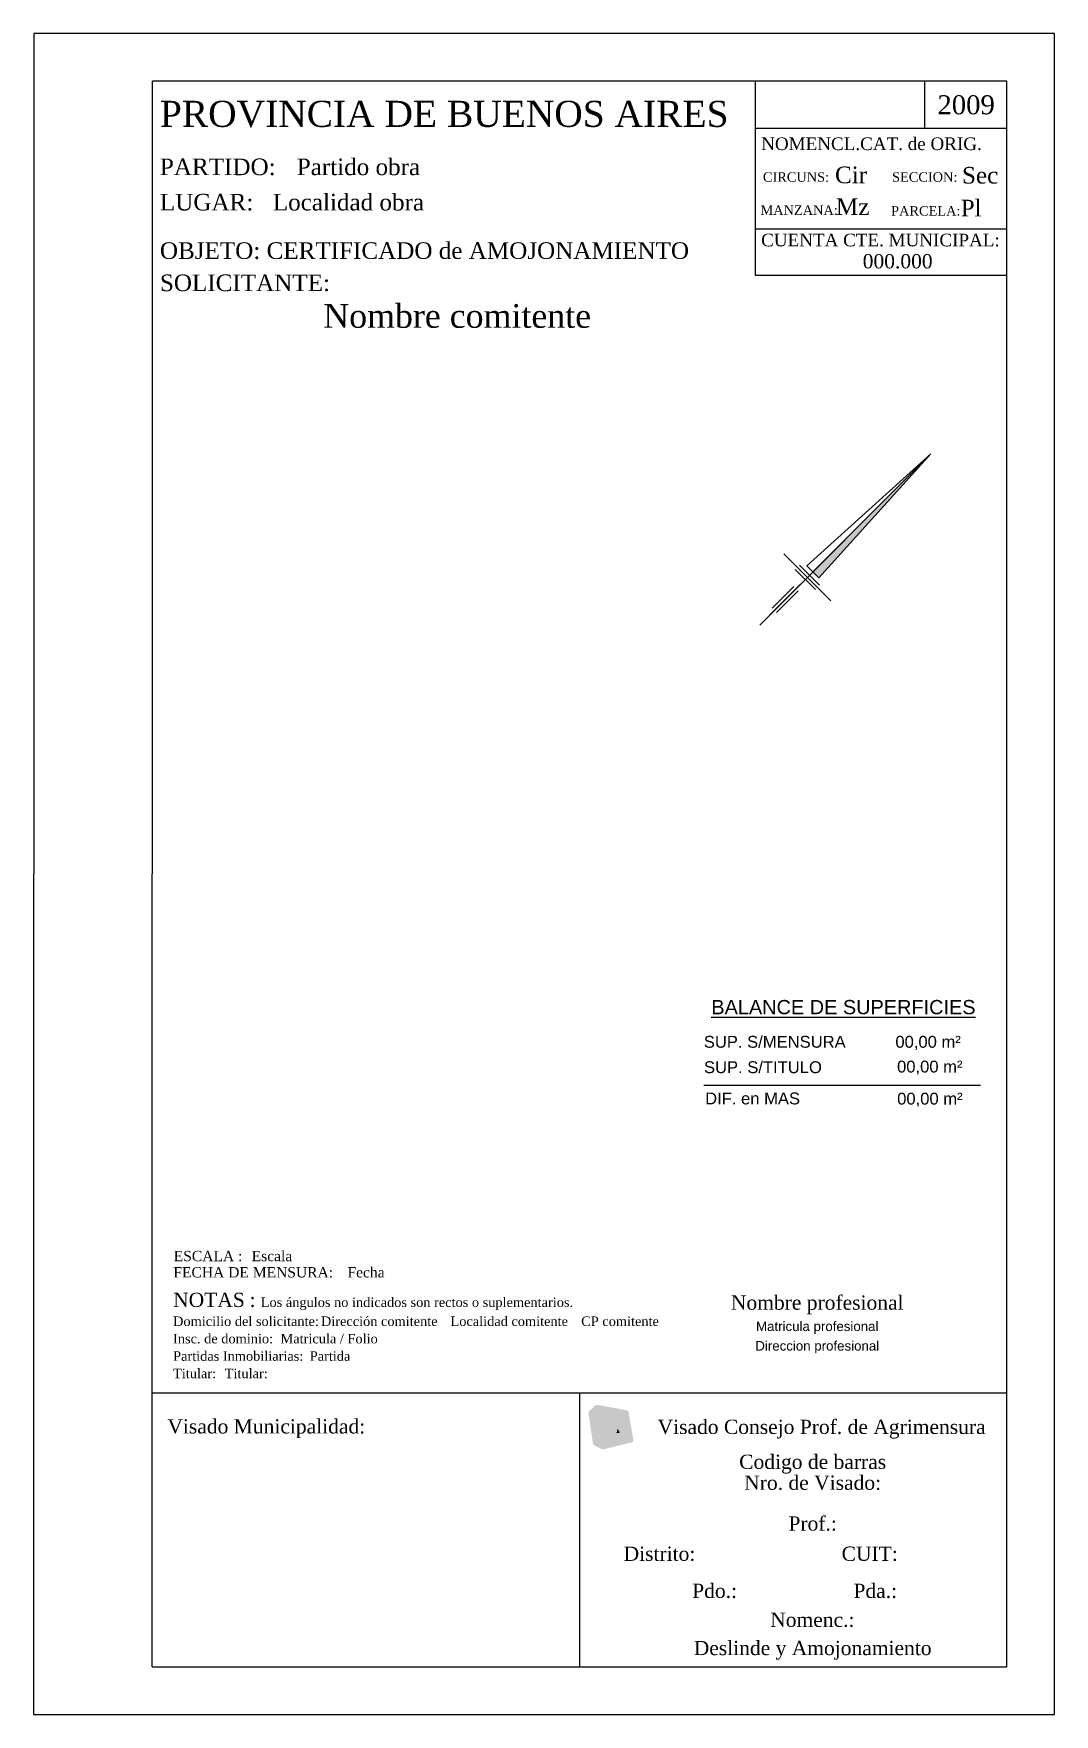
# Model space of a CAD drawing. Extents: x 21539 to 21754, y 4754 to 5108.
import ezdxf
from ezdxf.enums import TextEntityAlignment as Align

# ---------------------------------------------------------------- set-up
doc = ezdxf.new("R2010")
doc.units = 0
doc.header["$LTSCALE"] = 0.2
for name, color, linetype in [('Accesiones 2', 6, 'Continuous'), ('BALANCE', 7, 'Continuous'), ('Capa 1', 7, 'Continuous'), ('COTAPARCELA', 2, 'Continuous'), ('LETRAS', 4, 'Continuous'), ('Mensura', 7, 'Continuous'), ('OTROS', 3, 'Continuous')]:
    doc.layers.add(name, color=color, linetype=linetype)
doc.layers.add('muros comunes', color=2, linetype='Continuous', lineweight=30)
doc.styles.add('AUTOINTELLI', font='Arial', dxfattribs={"width": 0.9})
doc.styles.add('Estilo2', font='Times New Roman', dxfattribs={"height": 0.4})
doc.styles.add('Mensura_chico', font='Arial', dxfattribs={"height": 1})
doc.styles.add('RB', font='Romantic', dxfattribs={"width": 0.9})
doc.styles.add('Time New Roman', font='Times New Roman')
doc.styles.add('Times New Roman', font='Times New Roman')
doc.styles.add('VDMTEXTSTYLE_Times New Roman', font='Times New Roman', dxfattribs={"height": 1})

# ---------------------------------------------------------------- blocks, each defined once
blk = doc.blocks.new('A$C3ADB3209')
at = {"layer": 'Accesiones 2', "linetype": 'Continuous', "ltscale": 0.3}
blk.add_hatch(color=2, dxfattribs=at).paths.add_polyline_path([(7.000000255671921, 51.00000022442498), (8.800000255671875, 15.83108806473774), (7.000000255671921, 15.83108806473774)])
at = {"layer": 'Accesiones 2', "color": 2, "linetype": 'Continuous', "ltscale": 0.3}
for p, q in [((5.200000255671966, 15.83108806473774), (7.000000255671921, 51.00000022442498)), ((7.000000255671921, 51.00000022442498), (7.000000255671921, 2.244249799332465e-07)), ((2.556719209678704e-07, 14.20542349346806), (14.00000025567192, 14.20542349346806)), ((4.000000255671921, 14.84471940075862), (10.00000025567192, 14.84471940075862)), ((5.200000255671966, 15.83108806473774), (8.800000255671875, 15.83108806473774)), ((4.000000255671921, 13.56603423635981), (10.00000025567192, 13.56603423635981)), ((6.360647217645806, 4.344565954231598), (6.360647217645806, 10.8445659542316)), ((7.639332382044699, 4.344565954231598), (7.639332382044699, 10.8445659542316))]:
    blk.add_line(p, q, dxfattribs=at)
at = {"layer": 'Accesiones 2', "linetype": 'Continuous', "ltscale": 0.3}
for p, q in [((2.739824191137359, 14.20537681855922), (11.39249247936687, 14.20537681855922)), ((6.999989799845252, 3.018231810116845), (6.999989799845252, 12.17090009834635))]:
    blk.add_line(p, q, dxfattribs=at)
at = {"layer": 'Accesiones 2', "color": 2, "linetype": 'Continuous', "ltscale": 0.3}
blk.add_lwpolyline([(7.000000255671921, 51.00000022442498), (8.800000255671875, 15.83108806473774), (7.000000255671921, 15.83108806473774), (7.000000255671921, 51.00000022442498)], dxfattribs=at)
blk = doc.blocks.new('logoCpa3D')
at = {"layer": 'Capa 1', "linetype": 'Continuous', "lineweight": 0}
h = blk.add_hatch(color=250, dxfattribs=at)
edge = h.paths.add_edge_path()
edge.add_arc((2.377731187419859, 2.962468110500811), 0.5999999999999992, 9.757373381809812, 79.52846395571311)
edge.add_line((2.486779406661405, 3.552475301880923), (-3.61021255509015, 4.679353288916658))
edge.add_arc((-3.719260774331687, 4.089346097536549), 0.6000000000000006, 79.52846395571464, 133.5613665709029)
edge.add_line((-4.132739429537885, 4.524128113826183), (-5.318756317382608, 3.385249719942113))
edge.add_arc((-4.903179841739856, 2.952472418212523), 0.6000000000000004, 133.8384566105814, 188.594633144957)
edge.add_line((-5.496442071887227, 2.862806782205332), (-4.544910233927251, -3.432892723000402))
edge.add_arc((-3.951648003779886, -3.343227086993223), 0.5999999999999979, 188.594633144956, 242.5134932071883)
edge.add_line((-4.228571828933909, -3.875498817467483), (-2.797062940546024, -4.60719653405897))
edge.add_arc((-2.464541131697254, -4.107767613550815), 0.6000000000000001, 236.3441620519051, 283.9856947590517)
edge.add_line((-2.31953335317009, -4.689981272070278), (3.670006438500369, -3.198209571284847))
edge.add_arc((3.573334586148939, -2.810067132271868), 0.4000000000000022, 283.9856947590498, 369.7573733818086)
edge.add_line((3.96754828908702, -2.742276598892574), (2.969051741826974, 3.064153910569754))
edge = h.paths.add_edge_path()
edge.add_arc((-3.743539854890465, 4.114386565857377), 0.4000000000000002, 79.52846395571318, 188.7026293447751)
edge.add_line((-4.138934632610205, 4.053864092742357), (-2.87656016473159, -4.193258776433201))
edge.add_arc((-2.481165387011852, -4.13273630331818), 0.4, 188.7026293447758, 283.9856947590504)
edge.add_line((-2.384493534660418, -4.520878742331158), (3.644770284837712, -3.019213262955769))
edge.add_arc((3.596434358661993, -2.825142043449284), 0.199999999999999, 283.9856947590511, 369.7573733818099)
edge.add_line((3.793541210131032, -2.791246776759633), (2.78947510107572, 3.047571700013302))
edge.add_arc((2.395261398137643, 2.979781166634007), 0.3999999999999997, 9.7573733818106, 79.52846395571383)
edge.add_line((2.467960210965341, 3.373119294220748), (-3.670841042062769, 4.507724693444118))
edge = h.paths.add_edge_path()
edge.add_arc((-1.9034335126863, 2.026540528595204), 1.431124616228172, 73.34236648103594, 179.5092910097842)
edge.add_line((-3.334505642420169, 2.038797227710761), (-2.520628413196324, -3.447303159675832))
edge.add_line((-2.520628413196324, -3.447303159675832), (1.110057186017414, -2.801072211547649))
edge.add_line((1.110057186017414, -2.801072211547649), (1.112846658411588, -2.474933749064355))
edge.add_line((1.112846658411588, -2.474933749064355), (1.957509390726489, -2.350106923149417))
edge.add_line((1.957509390726489, -2.350106923149417), (2.142137811941264, -2.617370697547114))
edge.add_line((2.142137811941264, -2.617370697547114), (3.572688901453652, -2.362744853017475))
edge.add_line((3.572688901453652, -2.362744853017475), (0.3040428309876901, 3.19927918697268))
edge.add_line((0.3040428309876901, 3.19927918697268), (-1.493198501164017, 3.397607595698611))
edge = h.paths.add_edge_path()
edge.add_line((-2.656703349106699, -0.4857220510840454), (-2.768671796061785, 0.2690234045679878))
edge.add_arc((-1.422668819718986, 0.9235599948992228), 1.496710446414442, 205.9328059507068, 249.8780591479603)
edge.add_line((-1.9375660791938, -0.481795110613775), (-2.656703349106699, -0.4857220510840454))
edge = h.paths.add_edge_path()
edge.add_arc((-0.7531881398945879, -0.9961530940295619), 1.306996202282014, 282.0080712823217, 335.9641950917214)
edge.add_line((0.4404798646728807, -1.528502385051472), (1.50956383255749, -1.370509906820725))
edge.add_line((1.50956383255749, -1.370509906820725), (0.1813111808060412, 0.7112804018465226))
edge.add_arc((-0.7162246860910988, 0.1718774746228532), 1.047151445715598, 31.00511079233526, 71.68485214637)
edge.add_line((-0.3871641989040171, 1.165982773892739), (-0.6545349678568471, 3.003238662110099))
edge.add_line((-0.6545349678568471, 3.003238662110099), (0.279599243703899, 2.900155482126985))
edge.add_line((0.279599243703899, 2.900155482126985), (3.256323558072232, -2.16512593409551))
edge.add_line((3.256323558072232, -2.16512593409551), (2.256510151716856, -2.343084159307913))
edge.add_line((2.256510151716856, -2.343084159307913), (2.074808351486844, -2.080056892840436))
edge.add_line((2.074808351486844, -2.080056892840436), (0.8646853213483112, -2.258892552376135))
edge.add_line((0.8646853213483112, -2.258892552376135), (0.8618420321916496, -2.591323142435536))
edge.add_line((0.8618420321916496, -2.591323142435536), (-0.481268258539032, -2.830385273512811))
edge.add_line((-0.481268258539032, -2.830385273512811), (-0.481268258539032, -2.274550000668178))
edge = h.paths.add_edge_path()
edge.add_arc((-1.161223828951361, -0.4784999301693194), 1.806230108451917, 335.8163479669905, 357.1083552947193)
edge.add_line((0.6427064507791158, -0.5696193603132231), (1.007548034003285, -1.14144104736453))
edge.add_line((1.007548034003285, -1.14144104736453), (0.48648617997085, -1.21844515190927))
edge = h.paths.add_edge_path()
edge.add_line((-0.7949854219926493, -2.886224242336392), (-2.261849356266111, -3.147313462296903))
edge.add_line((-2.261849356266111, -3.147313462296903), (-2.60532398247782, -0.8320548308267464))
edge.add_line((-2.60532398247782, -0.8320548308267464), (-1.040261389838562, -0.8257989952992593))
edge.add_line((-1.040261389838562, -0.8257989952992593), (-1.038112803138763, -0.5960612139132326))
edge.add_line((-1.038112803138763, -0.5960612139132326), (-0.09515336499590177, -0.6019505540537256))
edge.add_line((-0.09515336499590177, -0.6019505540537256), (-0.3016984799717209, 0.7584096518408134))
edge.add_arc((-1.161223828951366, -0.4784999301693262), 1.50623010845191, -80.01929767983978, 55.20466055853558, ccw=False)
edge.add_line((-0.900169333539683, -1.961935028187563), (-0.7949854219926493, -2.886224242336392))
edge = h.paths.add_edge_path()
edge.add_line((-3.034112722164925, 2.058280451249893), (-2.930135599311171, 1.357402095786704))
edge.add_arc((-1.105174473555697, 1.563988398582826), 1.836616729484318, 186.4584112321904, 259.6994739466161)
edge.add_line((-1.43358220399849, -0.2430283068206123), (-0.3945369239741154, -0.2289970523950489))
edge.add_line((-0.3945369239741154, -0.2289970523950489), (-0.6463726643534038, 1.242035375472963))
edge.add_line((-0.6463726643534038, 1.242035375472963), (-1.559952541464347, 1.230252985481476))
edge.add_arc((-1.269048927787152, 1.419674873295244), 0.3471391133729856, 146.9298368516215, 213.0701631483794, ccw=False)
edge.add_line((-1.559952541464348, 1.609096761109011), (-0.7063145174762724, 1.592169989398025))
edge.add_line((-0.7063145174762724, 1.592169989398025), (-0.9535332877232605, 3.036233597141915))
edge.add_line((-0.9535332877232605, 3.036233597141915), (-2.009108579424556, 3.152717991390118))
edge.add_arc((-1.903433512686295, 2.026540528595216), 1.131124616228168, 95.360663029173, 178.3920406979625)
h = blk.add_hatch(color=1, dxfattribs=at)
edge = h.paths.add_edge_path()
edge.add_line((3.572688901453652, -2.362744853017474), (0.3040428309876901, 3.19927918697268))
edge.add_line((0.3040428309876901, 3.19927918697268), (-1.493198501164017, 3.397607595698611))
edge.add_arc((-1.903433512686302, 2.026540528595199), 1.431124616228173, 73.34236648103582, 179.5092910097839)
edge.add_line((-3.334505642420169, 2.038797227710761), (-2.520628413196324, -3.447303159675832))
edge.add_line((-2.520628413196327, -3.447303159675832), (1.110057186017414, -2.801072211547649))
edge.add_line((1.110057186017414, -2.801072211547649), (1.112846658411588, -2.474933749064355))
edge.add_line((1.112846658411588, -2.474933749064355), (1.957509390726489, -2.350106923149417))
edge.add_line((1.957509390726489, -2.350106923149417), (2.142137811941264, -2.617370697547114))
edge.add_line((2.142137811941264, -2.617370697547114), (3.572688901453652, -2.362744853017474))
edge = h.paths.add_edge_path()
edge.add_arc((-3.743539854890466, 4.114386565857378), 0.3999999999999987, 79.5284639557131, 188.7026293447749)
edge.add_line((-4.138934632610205, 4.053864092742357), (-2.87656016473159, -4.193258776433201))
edge.add_arc((-2.481165387011852, -4.132736303318182), 0.3999999999999997, 188.7026293447756, 283.9856947590503)
edge.add_line((-2.384493534660419, -4.520878742331159), (3.644770284837712, -3.019213262955769))
edge.add_arc((3.596434358661996, -2.825142043449285), 0.199999999999998, 283.9856947590505, 369.7573733818098)
edge.add_line((3.793541210131034, -2.791246776759634), (2.78947510107572, 3.047571700013302))
edge.add_arc((2.395261398137644, 2.979781166634007), 0.3999999999999991, 9.757373381810549, 79.52846395571373)
edge.add_line((2.467960210965342, 3.373119294220748), (-3.670841042062769, 4.507724693444118))
h = blk.add_hatch(color=256, dxfattribs=at)
edge = h.paths.add_edge_path()
edge.add_line((-2.768671796061785, 0.2690234045679878), (-2.656703349106699, -0.4857220510840499))
edge.add_line((-2.656703349106699, -0.4857220510840499), (-1.9375660791938, -0.481795110613775))
edge.add_arc((-1.422668819718986, 0.9235599948992226), 1.496710446414442, 205.9328059507067, 249.8780591479603, ccw=False)
edge = h.paths.add_edge_path()
edge.add_line((-0.3016984799717264, 0.7584096518408394), (-0.09515336499590177, -0.6019505540537256))
edge.add_line((-0.09515336499590177, -0.6019505540537256), (-1.038112803138763, -0.5960612139132335))
edge.add_line((-1.038112803138763, -0.5960612139132335), (-1.040261389838562, -0.8257989952992588))
edge.add_line((-1.040261389838562, -0.8257989952992588), (-2.60532398247782, -0.8320548308267459))
edge.add_line((-2.60532398247782, -0.8320548308267459), (-2.261849356266111, -3.147313462296903))
edge.add_line((-2.261849356266111, -3.147313462296903), (-0.7949854219926493, -2.886224242336392))
edge.add_line((-0.7949854219926493, -2.886224242336392), (-0.900169333539683, -1.961935028187563))
edge.add_arc((-1.161223828951357, -0.47849993016931), 1.506230108451917, 279.9807023201598, 415.2046605585347)
edge = h.paths.add_edge_path()
edge.add_line((-1.559952541464348, 1.609096761109011), (-0.7063145174762724, 1.592169989398025))
edge.add_line((-0.7063145174762724, 1.592169989398025), (-0.9535332877232605, 3.036233597141911))
edge.add_line((-0.9535332877232605, 3.036233597141911), (-2.009108579424558, 3.152717991390135))
edge.add_arc((-1.903433512686284, 2.026540528595221), 1.131124616228182, 95.36066302917354, 178.3920406979632)
edge.add_line((-3.034112722164927, 2.058280451249886), (-2.930135599311171, 1.357402095786678))
edge.add_arc((-1.105174473555714, 1.563988398582813), 1.836616729484302, 186.4584112321909, 259.6994739466166)
edge.add_line((-1.43358220399849, -0.2430283068206123), (-0.3945369239741154, -0.2289970523950489))
edge.add_line((-0.3945369239741154, -0.2289970523950489), (-0.6463726643534073, 1.242035375472963))
edge.add_line((-0.6463726643534073, 1.242035375472963), (-1.559952541464345, 1.230252985481473))
edge.add_arc((-1.269048927787148, 1.419674873295243), 0.347139113372989, 146.9298368516215, 213.0701631483794, ccw=False)
edge = h.paths.add_edge_path()
edge.add_line((2.256510151716856, -2.343084159307913), (3.256323558072232, -2.16512593409551))
edge.add_line((3.256323558072232, -2.16512593409551), (0.2795992437038919, 2.900155482126982))
edge.add_line((0.2795992437038919, 2.900155482126982), (-0.6545349678568471, 3.003238662110101))
edge.add_line((-0.6545349678568471, 3.003238662110101), (-0.3871641989040052, 1.165982773892733))
edge.add_arc((-0.7162246860910843, 0.1718774746228661), 1.047151445715579, 31.00511079233428, 71.68485214636911, ccw=False)
edge.add_line((0.1813111808060412, 0.7112804018465226), (1.50956383255749, -1.370509906820725))
edge.add_line((1.50956383255749, -1.370509906820725), (0.4404798646728716, -1.528502385051447))
edge.add_arc((-0.7531881398946311, -0.9961530940295681), 1.306996202282025, 282.0080712823236, 335.9641950917233, ccw=False)
edge.add_line((-0.481268258539032, -2.274550000668179), (-0.481268258539032, -2.830385273512812))
edge.add_line((-0.481268258539032, -2.830385273512812), (0.8618420321916496, -2.591323142435537))
edge.add_line((0.8618420321916496, -2.591323142435537), (0.8646853213483112, -2.258892552376135))
edge.add_line((0.8646853213483112, -2.258892552376135), (2.074808351486844, -2.080056892840436))
edge.add_line((2.074808351486844, -2.080056892840436), (2.256510151716856, -2.343084159307913))
h = blk.add_hatch(color=1, dxfattribs=at)
edge = h.paths.add_edge_path()
edge.add_arc((-1.161223828951367, -0.4784999301693439), 1.806230108451917, 335.8163479669913, 357.1083552947201)
edge.add_line((0.6427064507791158, -0.5696193603132231), (1.007548034003285, -1.14144104736453))
edge.add_line((1.007548034003285, -1.14144104736453), (0.48648617997085, -1.218445151909271))
at = {"layer": 'Capa 1', "color": 1, "linetype": 'Continuous', "lineweight": 0}
blk.add_lwpolyline([(0.6427064507791158, -0.5696193603132231, -0.09317212285356882), (0.48648617997085, -1.218445151909271), (1.007548034003285, -1.14144104736453)], format="xyb", close=True, dxfattribs=at)

msp = doc.modelspace()

# ---------------------------------------------------------------- hatches: boundary and pattern name
at = {"ltscale": 2.5}
h = msp.add_hatch(dxfattribs=at)
h.set_pattern_fill('', color=1, style=0, pattern_type=0)
h.set_pattern_definition([])
edge = h.paths.add_edge_path()
edge.add_arc((21589.45942318756, 4879.721059081752), 0.7764095764233105, 122.5795180059778, 122.5795180059778)

# ---------------------------------------------------------------- linework, layer by layer
at = {"layer": 'BALANCE', "color": 2, "linetype": 'Continuous'}
msp.add_line((21680.53658384754, 4886.236911715284), (21738.8129608065, 4886.23525850302), dxfattribs=at)
at = {"layer": 'OTROS', "color": 1, "linetype": 'Continuous'}
for p, q in [((21539.36282982909, 5107.717380110003), (21539.35049536218, 4753.717380110003)), ((21754.35006756218, 5107.717380110003), (21539.36282982909, 5107.717380110003)), ((21754.35006756218, 4753.717380110003), (21754.35006756218, 5107.717380110003)), ((21539.35049536218, 4753.717380110003), (21754.35006756218, 4753.717380110003))]:
    msp.add_line(p, q, dxfattribs=at)
at = {"layer": 'OTROS', "color": 8, "linetype": 'Continuous'}
for p, q in [((21564.35006756218, 4763.717380110003), (21564.36371179131, 5097.717380110003)), ((21744.35006756218, 5097.717380110003), (21564.36371179131, 5097.717380110003)), ((21744.35006756218, 4763.717380110003), (21744.35006756218, 5097.717380110003)), ((21564.35006756218, 4763.717380110003), (21744.35006756218, 4763.717380110003))]:
    msp.add_line(p, q, dxfattribs=at)
at = {"layer": 'OTROS', "color": 5, "linetype": 'Continuous'}
for p, q in [((21691.3241215495, 5097.717380110003), (21691.3241215495, 5056.834435362002)), ((21727.03513016081, 5087.82364324515), (21727.03513016081, 5097.717380110003)), ((21691.3241215495, 5087.823643245149), (21744.35006756218, 5087.82364324515)), ((21691.3241215495, 5066.573900696697), (21744.35006756218, 5066.573900696696)), ((21691.3241215495, 5056.834435362002), (21744.35006756218, 5056.834435362002)), ((21564.35242632644, 4821.458074420322), (21744.35006756218, 4821.458074420321)), ((21654.35085873228, 4821.458074420321), (21654.35006756218, 4763.717380110003))]:
    msp.add_line(p, q, dxfattribs=at)

# ---------------------------------------------------------------- block references
at = {"layer": 'Accesiones 2', "linetype": 'Continuous', "ltscale": 0.3, "rotation": 315.0000000001474}
msp.add_blockref('A$C3ADB3209', (21687.34000908421, 4988.10922670466), dxfattribs=at)
at = {"layer": 'Mensura', "color": 1}
msp.add_blockref('logoCpa3D', (21661.70694191996, 4814.230935261547), dxfattribs=at)

# ---------------------------------------------------------------- texts
at = {"linetype": 'ByBlock', "lineweight": -2}
for s, height, style, p in [('PROVINCIA DE BUENOS AIRES', 5.5, 'VDMTEXTSTYLE_Times New Roman', (21565.94902564165, 5088.067615194159)), ('PARTIDO:', 3.5, 'VDMTEXTSTYLE_Times New Roman', (21565.94902564165, 5077.905247577621)), ('Partido obra', 3.5, 'VDMTEXTSTYLE_Times New Roman', (21594.77792719548, 5077.905247577621)), ('Cir', 3.5, 'VDMTEXTSTYLE_Times New Roman', (21708.14562900183, 5076.21293506718)), ('Sec', 3.5, 'Time New Roman', (21734.89171878081, 5076.134229315881)), ('LUGAR:', 3.5, 'VDMTEXTSTYLE_Times New Roman', (21565.94902564165, 5070.463444242092)), ('Localidad obra', 3.5, 'VDMTEXTSTYLE_Times New Roman', (21589.73802747114, 5070.463444242092)), ('Mz', 3.5, 'Time New Roman', (21708.34980343454, 5069.520010008308)), ('Pl', 3.5, 'Time New Roman', (21734.61223533842, 5069.232002252423)), ('OBJETO: CERTIFICADO de AMOJONAMIENTO', 3.5, 'VDMTEXTSTYLE_Times New Roman', (21565.94902564165, 5060.264225641367)), ('000.000', 3, 'VDMTEXTSTYLE_Times New Roman', (21713.97928160012, 5058.276165109259)), ('SOLICITANTE:   ', 3.5, 'VDMTEXTSTYLE_Times New Roman', (21565.94902564165, 5053.479395049992)), ('NOTAS', 3, 'VDMTEXTSTYLE_Times New Roman', (21568.7261453584, 4839.523176593399)), (':', 3, 'VDMTEXTSTYLE_Times New Roman', (21584.8454676367, 4839.523176593399)), (' Los ángulos no indicados son rectos o suplementarios.', 2.0001, 'VDMTEXTSTYLE_Times New Roman', (21586.44077225097, 4839.523176593399)), ('Domicilio del solicitante: ', 2.0001, 'VDMTEXTSTYLE_Times New Roman', (21568.7261453584, 4835.523076593398)), ('Dirección comitente', 2.0001, 'VDMTEXTSTYLE_Times New Roman', (21599.85964139301, 4835.523076593398)), ('Localidad comitente', 2.0001, 'VDMTEXTSTYLE_Times New Roman', (21627.15942430693, 4835.523076593398)), ('CP comitente', 2.0001, 'VDMTEXTSTYLE_Times New Roman', (21654.68702127673, 4835.523076593398)), ('Insc. de dominio:', 2.0001, 'VDMTEXTSTYLE_Times New Roman', (21568.7261453584, 4831.856276593398)), ('Matricula / Folio', 2.0001, 'VDMTEXTSTYLE_Times New Roman', (21591.3598576711, 4831.856276593398)), ('Partidas Inmobiliarias: ', 2.0001, 'VDMTEXTSTYLE_Times New Roman', (21568.7261453584, 4828.189476593398)), ('Partida', 2.0001, 'VDMTEXTSTYLE_Times New Roman', (21597.5044784497, 4828.189476593398)), ('Titular:', 2.0001, 'VDMTEXTSTYLE_Times New Roman', (21568.7261453584, 4824.522676593399)), ('Titular:', 2.0001, 'VDMTEXTSTYLE_Times New Roman', (21579.60069224867, 4824.522676593399)), ('Visado Municipalidad:', 3, 'Times New Roman', (21567.53099771489, 4812.877519824562))]:
    msp.add_text(s, height=height, dxfattribs=dict(at, style=style)).set_placement(p)
at = {"style": 'Time New Roman'}
for s, p in [('Visado Consejo Prof. de Agrimensura', (21705.32080263152, 4812.779120845162)), ('Codigo de barras', (21703.43730267516, 4805.416806082781)), ('Nro. de Visado:', (21703.43730267516, 4801.014290352533)), ('Prof.:', (21703.43730267516, 4792.424452999097)), ('Distrito:', (21671.17457343685, 4786.057268053887)), ('CUIT:', (21715.44934498926, 4786.057268053887)), ('Pdo.:', (21682.78549592934, 4778.248638029269)), ('Pda.:', (21716.62250537923, 4778.248638029269)), ('Nomenc.:', (21703.37281940747, 4772.143766585192)), ('Deslinde y Amojonamiento', (21703.43730267516, 4766.197880675161))]:
    msp.add_text(s, height=3, dxfattribs=at).set_placement(p, align=Align.CENTER)
at = {"layer": 'BALANCE', "color": 3, "linetype": 'Continuous', "style": 'AUTOINTELLI'}
msp.add_text('%%UBALANCE DE SUPERFICIES', height=3, dxfattribs=at).set_placement((21682.09205533345, 4901.182430532864))
at = {"layer": 'BALANCE', "color": 2, "linetype": 'Continuous', "style": 'AUTOINTELLI'}
for s, p in [('SUP. S/MENSURA', (21680.51439238714, 4894.127902052225)), ('00,00 m²', (21720.86011933604, 4894.125043282143)), ('SUP. S/TITULO', (21680.54407597369, 4888.774498455879)), ('00,00 m²', (21721.21423708517, 4888.906288497017)), ('DIF. en MAS', (21680.79104013452, 4882.191732047641)), ('00,00 m²', (21721.23836569788, 4882.150914343))]:
    msp.add_text(s, height=2.5, dxfattribs=at).set_placement(p)
at = {"layer": 'COTAPARCELA', "color": 3, "style": 'RB'}
for s, p in [('ESCALA :', (21568.86240051652, 4849.17185132433)), ('Escala', (21585.28083405672, 4849.17185132433)), ('FECHA DE MENSURA:', (21568.78658782544, 4845.747306827574)), ('Fecha', (21605.46153027888, 4845.747306827574))]:
    msp.add_text(s, height=2.16659758983829, dxfattribs=at).set_placement(p)
at = {"layer": 'LETRAS', "color": 3, "style": 'Times New Roman'}
for s, height, p in [(' 2009', 4, (21728.21068983009, 5090.730331236329)), ('NOMENCL.CAT. de ORIG.', 2.656217818555335, (21692.58972113854, 5083.191367788207)), ('CUENTA CTE. MUNICIPAL:', 2.656217818555335, (21692.57799723558, 5062.912556048123))]:
    msp.add_text(s, height=height, dxfattribs=at).set_placement(p)
at = {"layer": 'LETRAS', "color": 2, "style": 'Times New Roman'}
for s, p in [('CIRCUNS: ', (21692.95422124955, 5076.515341421285)), ('SECCION:', (21720.15852953511, 5076.515341421285)), ('MANZANA:', (21692.44631345341, 5069.546435235685)), ('PARCELA:', (21719.95700933304, 5069.387249477923))]:
    msp.add_text(s, height=2, dxfattribs=at).set_placement(p)
at = {"layer": 'Mensura'}
for s, height, style, p in [('Nombre profesional', 3, 'Estilo2', (21704.40311696635, 4838.953074896992)), ('Matricula profesional', 2, 'Mensura_chico', (21704.40311696635, 4834.452113166015)), ('Direccion profesional', 2, 'Mensura_chico', (21704.40311696635, 4830.340743209163))]:
    msp.add_text(s, height=height, dxfattribs=dict(at, style=style)).set_placement(p, align=Align.CENTER)
at = {"layer": 'muros comunes', "lineweight": 25, "style": 'Time New Roman'}
msp.add_text('Nombre comitente', height=5, rotation=359.9966345051596, dxfattribs=at).set_placement((21600.36064653314, 5048.256917619784), align=Align.MIDDLE_LEFT)

doc.saveas('drawing.dxf')
